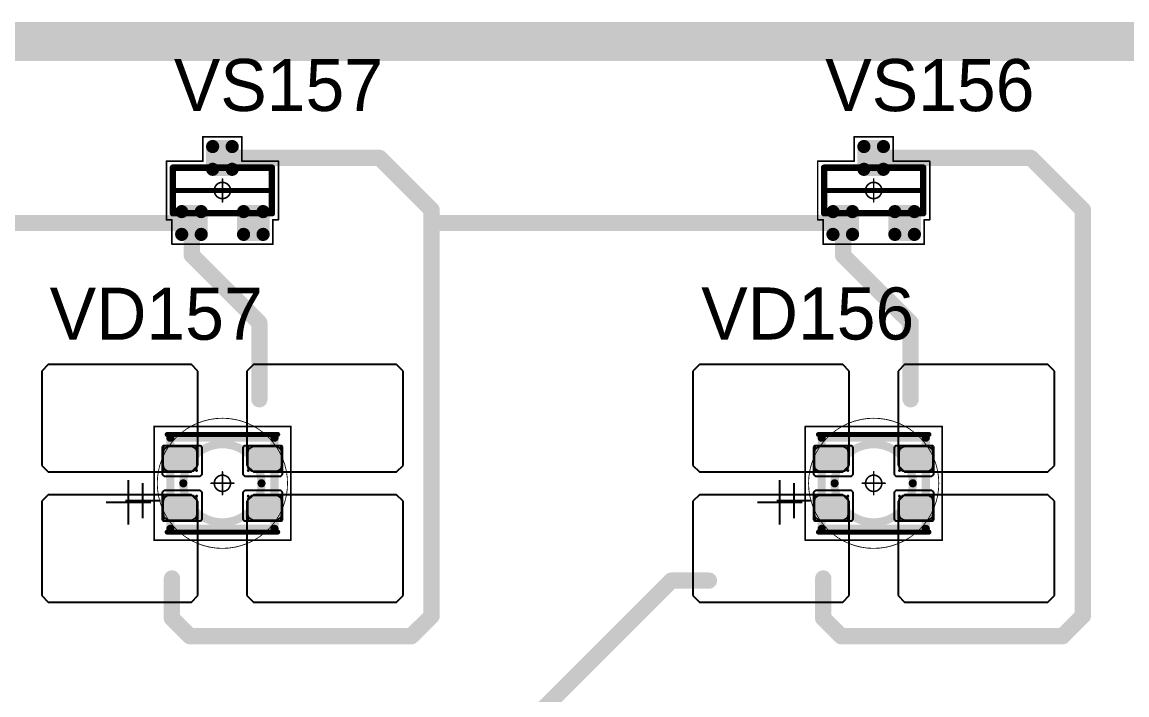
# Model space of a CAD drawing. Header units: millimetres. Extents: x 0 to 400, y 0 to 514.
# Drawn here: x 173.85 to 207.78, y 46 to 66.68 of the extents above; entities that cross this region are included whole.
import ezdxf

# ---------------------------------------------------------------- set-up
doc = ezdxf.new("R2010")
doc.units = ezdxf.units.MM
for name, color, linetype in [('Mechanical13', 56, 'Continuous'), ('Mechanical15', 56, 'Continuous'), ('Mechanical2', 216, 'Continuous'), ('TopLayer', 1, 'Continuous'), ('TopOverlay', 2, 'Continuous'), ('TopPaste', 8, 'Continuous'), ('TopSolder', 216, 'Continuous')]:
    doc.layers.add(name, color=color, linetype=linetype)

# ---------------------------------------------------------------- blocks, each defined once
blk = doc.blocks.new('SOT23_25')
at = {"layer": 'Mechanical13', "const_width": 0.2}
for points in [[(-0.7, 1.52), (0.7, 1.52)], [(-0.7, 1.52), (-0.7, -1.52)], [(0.7, 1.52), (0.7, -1.52)], [(-0.7, -1.52), (0.7, -1.52)]]:
    blk.add_lwpolyline(points, dxfattribs=at)
at = {"layer": 'Mechanical13', "const_width": 0.1}
for points in [[(-0.75, 1.52, 1), (-0.65, 1.52, 1)], [(-0.75, 1.52, 1), (-0.65, 1.52, 1)], [(0.65, 1.52, 1), (0.75, 1.52, 1)], [(0.65, 1.52, 1), (0.75, 1.52, 1)], [(-0.75, -1.52, 1), (-0.65, -1.52, 1)], [(-0.75, -1.52, 1), (-0.65, -1.52, 1)], [(0.65, -1.52, 1), (0.75, -1.52, 1)], [(0.65, -1.52, 1), (0.75, -1.52, 1)]]:
    blk.add_lwpolyline(points, format="xyb", close=True, dxfattribs=at)
at = {"layer": 'Mechanical15', "const_width": 0.05}
for points in [[(-0.9, 1.72), (-0.9, 1.55)], [(-0.9, 1.72), (0.9, 1.72)], [(0.9, 1.72), (0.9, 0.6)], [(-1.65, 1.55), (-1.65, -1.55)], [(-1.65, 1.55), (-0.9, 1.55)], [(0, 0.35), (0, -0.35)], [(0.9, 0.6), (1.65, 0.6)], [(1.65, 0.6), (1.65, -0.6)], [(-0.35, 0), (0.35, 0)], [(0.9, -0.6), (1.65, -0.6)], [(0.9, -0.6), (0.9, -1.72)], [(-1.65, -1.55), (-0.9, -1.55)], [(-0.9, -1.55), (-0.9, -1.72)], [(-0.9, -1.72), (0.9, -1.72)]]:
    blk.add_lwpolyline(points, dxfattribs=at)
at = {"layer": 'Mechanical15'}
for points, const_width in [([(-0.913, 1.72, 1), (-0.888, 1.72, 1)], 0.025), ([(-0.913, 1.72, 1), (-0.888, 1.72, 1)], 0.025), ([(0.888, 1.72, 1), (0.913, 1.72, 1)], 0.025), ([(0.888, 1.72, 1), (0.913, 1.72, 1)], 0.025), ([(-1.662, 1.55, 1), (-1.637, 1.55, 1)], 0.025), ([(-1.662, 1.55, 1), (-1.637, 1.55, 1)], 0.025), ([(-0.913, 1.55, 1), (-0.888, 1.55, 1)], 0.025), ([(-0.913, 1.55, 1), (-0.888, 1.55, 1)], 0.025), ([(-0.012, 0.35, 1), (0.012, 0.35, 1)], 0.025), ([(0.888, 0.6, 1), (0.913, 0.6, 1)], 0.025), ([(0.888, 0.6, 1), (0.913, 0.6, 1)], 0.025), ([(1.637, 0.6, 1), (1.662, 0.6, 1)], 0.025), ([(1.637, 0.6, 1), (1.662, 0.6, 1)], 0.025), ([(-0.362, 0, 1), (-0.337, 0, 1)], 0.025), ([(0.25, 0, 1), (-0.25, 0, 1)], 0.05), ([(-0.262, 0, 1), (-0.238, 0, 1)], 0.025), ([(0.238, 0, 1), (0.262, 0, 1)], 0.025), ([(0.337, 0, 1), (0.362, 0, 1)], 0.025), ([(-0.012, -0.35, 1), (0.012, -0.35, 1)], 0.025), ([(0.888, -0.6, 1), (0.913, -0.6, 1)], 0.025), ([(0.888, -0.6, 1), (0.913, -0.6, 1)], 0.025), ([(1.637, -0.6, 1), (1.662, -0.6, 1)], 0.025), ([(1.637, -0.6, 1), (1.662, -0.6, 1)], 0.025), ([(-1.662, -1.55, 1), (-1.637, -1.55, 1)], 0.025), ([(-1.662, -1.55, 1), (-1.637, -1.55, 1)], 0.025), ([(-0.913, -1.55, 1), (-0.888, -1.55, 1)], 0.025), ([(-0.913, -1.55, 1), (-0.888, -1.55, 1)], 0.025), ([(-0.913, -1.72, 1), (-0.888, -1.72, 1)], 0.025), ([(-0.913, -1.72, 1), (-0.888, -1.72, 1)], 0.025), ([(0.888, -1.72, 1), (0.913, -1.72, 1)], 0.025), ([(0.888, -1.72, 1), (0.913, -1.72, 1)], 0.025)]:
    blk.add_lwpolyline(points, format="xyb", close=True, dxfattribs=dict(at, const_width=const_width))
at = {"layer": 'TopLayer', "const_width": 0.1}
for points in [[(-1.4, 1.25, 1), (-1.3, 1.25, 1)], [(-0.7, 1.25, 1), (-0.6, 1.25, 1)], [(-1.4, 0.65, 1), (-1.3, 0.65, 1)], [(-0.7, 0.65, 1), (-0.6, 0.65, 1)], [(0.6, 0.3, 1), (0.7, 0.3, 1)], [(1.3, 0.3, 1), (1.4, 0.3, 1)], [(0.6, -0.3, 1), (0.7, -0.3, 1)], [(1.3, -0.3, 1), (1.4, -0.3, 1)], [(-1.4, -0.65, 1), (-1.3, -0.65, 1)], [(-0.7, -0.65, 1), (-0.6, -0.65, 1)], [(-1.4, -1.25, 1), (-1.3, -1.25, 1)], [(-0.7, -1.25, 1), (-0.6, -1.25, 1)]]:
    blk.add_lwpolyline(points, format="xyb", close=True, dxfattribs=at)
at = {"layer": 'TopLayer'}
for points in [[(-1.45, 1.25), (-1.45, 0.65), (-0.55, 1.25), (-0.55, 0.65)], [(-1.35, 1.35), (-1.35, 0.55), (-0.65, 1.35), (-0.65, 0.55)], [(0.65, 0.4), (0.65, -0.4), (1.35, 0.4), (1.35, -0.4)], [(0.55, 0.3), (0.55, -0.3), (1.45, 0.3), (1.45, -0.3)], [(-1.45, -0.65), (-1.45, -1.25), (-0.55, -0.65), (-0.55, -1.25)], [(-1.35, -0.55), (-1.35, -1.35), (-0.65, -0.55), (-0.65, -1.35)]]:
    blk.add_solid(points, dxfattribs=at)
at = {"layer": 'TopOverlay', "const_width": 0.15}
blk.add_lwpolyline([(0, 1.5), (0, -1.5)], dxfattribs=at)
at = {"layer": 'TopOverlay', "const_width": 0.075}
for points in [[(-0.038, 1.5, 1), (0.038, 1.5, 1)], [(-0.038, -1.5, 1), (0.038, -1.5, 1)]]:
    blk.add_lwpolyline(points, format="xyb", close=True, dxfattribs=at)
at = {"layer": 'TopPaste', "const_width": 0.075}
for points in [[(-1.387, 1.25, 1), (-1.313, 1.25, 1)], [(-0.687, 1.25, 1), (-0.613, 1.25, 1)], [(-1.387, 0.65, 1), (-1.313, 0.65, 1)], [(-0.687, 0.65, 1), (-0.613, 0.65, 1)], [(0.613, 0.3, 1), (0.687, 0.3, 1)], [(1.313, 0.3, 1), (1.387, 0.3, 1)], [(0.613, -0.3, 1), (0.687, -0.3, 1)], [(1.313, -0.3, 1), (1.387, -0.3, 1)], [(-1.387, -0.65, 1), (-1.313, -0.65, 1)], [(-0.687, -0.65, 1), (-0.613, -0.65, 1)], [(-1.387, -1.25, 1), (-1.313, -1.25, 1)], [(-0.687, -1.25, 1), (-0.613, -1.25, 1)]]:
    blk.add_lwpolyline(points, format="xyb", close=True, dxfattribs=at)
at = {"layer": 'TopPaste'}
for points in [[(-1.425, 1.25), (-1.425, 0.65), (-0.575, 1.25), (-0.575, 0.65)], [(-1.35, 1.325), (-1.35, 0.575), (-0.65, 1.325), (-0.65, 0.575)], [(0.65, 0.375), (0.65, -0.375), (1.35, 0.375), (1.35, -0.375)], [(0.575, 0.3), (0.575, -0.3), (1.425, 0.3), (1.425, -0.3)], [(-1.425, -0.65), (-1.425, -1.25), (-0.575, -0.65), (-0.575, -1.25)], [(-1.35, -0.575), (-1.35, -1.325), (-0.65, -0.575), (-0.65, -1.325)]]:
    blk.add_solid(points, dxfattribs=at)
at = {"layer": 'TopSolder', "const_width": 0.202}
for points in [[(-1.451, 1.25, 1), (-1.249, 1.25, 1)], [(-0.751, 1.25, 1), (-0.549, 1.25, 1)], [(-1.451, 0.65, 1), (-1.249, 0.65, 1)], [(-0.751, 0.65, 1), (-0.549, 0.65, 1)], [(0.549, 0.3, 1), (0.751, 0.3, 1)], [(1.249, 0.3, 1), (1.451, 0.3, 1)], [(0.549, -0.3, 1), (0.751, -0.3, 1)], [(1.249, -0.3, 1), (1.451, -0.3, 1)], [(-1.451, -0.65, 1), (-1.249, -0.65, 1)], [(-0.751, -0.65, 1), (-0.549, -0.65, 1)], [(-1.451, -1.25, 1), (-1.249, -1.25, 1)], [(-0.751, -1.25, 1), (-0.549, -1.25, 1)]]:
    blk.add_lwpolyline(points, format="xyb", close=True, dxfattribs=at)
at = {"layer": 'TopSolder'}
for points in [[(-1.35, 1.452), (-1.35, 0.448), (-0.65, 1.452), (-0.65, 0.448)], [(-1.552, 1.25), (-1.552, 0.65), (-0.448, 1.25), (-0.448, 0.65)], [(0.65, 0.502), (0.65, -0.502), (1.35, 0.502), (1.35, -0.502)], [(0.448, 0.3), (0.448, -0.3), (1.552, 0.3), (1.552, -0.3)], [(-1.552, -0.65), (-1.552, -1.25), (-0.448, -0.65), (-0.448, -1.25)], [(-1.35, -0.448), (-1.35, -1.452), (-0.65, -0.448), (-0.65, -1.452)]]:
    blk.add_solid(points, dxfattribs=at)
blk = doc.blocks.new('SOT23_26')
at = {"layer": 'Mechanical13', "const_width": 0.2}
for points in [[(-0.7, 1.52), (0.7, 1.52)], [(-0.7, 1.52), (-0.7, -1.52)], [(0.7, 1.52), (0.7, -1.52)], [(-0.7, -1.52), (0.7, -1.52)]]:
    blk.add_lwpolyline(points, dxfattribs=at)
at = {"layer": 'Mechanical13', "const_width": 0.1}
for points in [[(-0.75, 1.52, 1), (-0.65, 1.52, 1)], [(-0.75, 1.52, 1), (-0.65, 1.52, 1)], [(0.65, 1.52, 1), (0.75, 1.52, 1)], [(0.65, 1.52, 1), (0.75, 1.52, 1)], [(-0.75, -1.52, 1), (-0.65, -1.52, 1)], [(-0.75, -1.52, 1), (-0.65, -1.52, 1)], [(0.65, -1.52, 1), (0.75, -1.52, 1)], [(0.65, -1.52, 1), (0.75, -1.52, 1)]]:
    blk.add_lwpolyline(points, format="xyb", close=True, dxfattribs=at)
at = {"layer": 'Mechanical15', "const_width": 0.05}
for points in [[(-0.9, 1.72), (-0.9, 1.55)], [(-0.9, 1.72), (0.9, 1.72)], [(0.9, 1.72), (0.9, 0.6)], [(-1.65, 1.55), (-1.65, -1.55)], [(-1.65, 1.55), (-0.9, 1.55)], [(0, 0.35), (0, -0.35)], [(0.9, 0.6), (1.65, 0.6)], [(1.65, 0.6), (1.65, -0.6)], [(-0.35, 0), (0.35, 0)], [(0.9, -0.6), (1.65, -0.6)], [(0.9, -0.6), (0.9, -1.72)], [(-1.65, -1.55), (-0.9, -1.55)], [(-0.9, -1.55), (-0.9, -1.72)], [(-0.9, -1.72), (0.9, -1.72)]]:
    blk.add_lwpolyline(points, dxfattribs=at)
at = {"layer": 'Mechanical15'}
for points, const_width in [([(-0.913, 1.72, 1), (-0.888, 1.72, 1)], 0.025), ([(-0.913, 1.72, 1), (-0.888, 1.72, 1)], 0.025), ([(0.888, 1.72, 1), (0.913, 1.72, 1)], 0.025), ([(0.888, 1.72, 1), (0.913, 1.72, 1)], 0.025), ([(-1.662, 1.55, 1), (-1.637, 1.55, 1)], 0.025), ([(-1.662, 1.55, 1), (-1.637, 1.55, 1)], 0.025), ([(-0.913, 1.55, 1), (-0.888, 1.55, 1)], 0.025), ([(-0.913, 1.55, 1), (-0.888, 1.55, 1)], 0.025), ([(-0.012, 0.35, 1), (0.012, 0.35, 1)], 0.025), ([(0.888, 0.6, 1), (0.913, 0.6, 1)], 0.025), ([(0.888, 0.6, 1), (0.913, 0.6, 1)], 0.025), ([(1.637, 0.6, 1), (1.662, 0.6, 1)], 0.025), ([(1.637, 0.6, 1), (1.662, 0.6, 1)], 0.025), ([(-0.362, 0, 1), (-0.337, 0, 1)], 0.025), ([(0.25, 0, 1), (-0.25, 0, 1)], 0.05), ([(-0.262, 0, 1), (-0.237, 0, 1)], 0.025), ([(0.238, 0, 1), (0.263, 0, 1)], 0.025), ([(0.337, 0, 1), (0.362, 0, 1)], 0.025), ([(-0.012, -0.35, 1), (0.012, -0.35, 1)], 0.025), ([(0.888, -0.6, 1), (0.913, -0.6, 1)], 0.025), ([(0.888, -0.6, 1), (0.913, -0.6, 1)], 0.025), ([(1.637, -0.6, 1), (1.662, -0.6, 1)], 0.025), ([(1.637, -0.6, 1), (1.662, -0.6, 1)], 0.025), ([(-1.662, -1.55, 1), (-1.637, -1.55, 1)], 0.025), ([(-1.662, -1.55, 1), (-1.637, -1.55, 1)], 0.025), ([(-0.913, -1.55, 1), (-0.888, -1.55, 1)], 0.025), ([(-0.913, -1.55, 1), (-0.888, -1.55, 1)], 0.025), ([(-0.913, -1.72, 1), (-0.888, -1.72, 1)], 0.025), ([(-0.913, -1.72, 1), (-0.888, -1.72, 1)], 0.025), ([(0.888, -1.72, 1), (0.913, -1.72, 1)], 0.025), ([(0.888, -1.72, 1), (0.913, -1.72, 1)], 0.025)]:
    blk.add_lwpolyline(points, format="xyb", close=True, dxfattribs=dict(at, const_width=const_width))
at = {"layer": 'TopLayer', "const_width": 0.1}
for points in [[(-1.4, 1.25, 1), (-1.3, 1.25, 1)], [(-0.7, 1.25, 1), (-0.6, 1.25, 1)], [(-1.4, 0.65, 1), (-1.3, 0.65, 1)], [(-0.7, 0.65, 1), (-0.6, 0.65, 1)], [(0.6, 0.3, 1), (0.7, 0.3, 1)], [(1.3, 0.3, 1), (1.4, 0.3, 1)], [(0.6, -0.3, 1), (0.7, -0.3, 1)], [(1.3, -0.3, 1), (1.4, -0.3, 1)], [(-1.4, -0.65, 1), (-1.3, -0.65, 1)], [(-0.7, -0.65, 1), (-0.6, -0.65, 1)], [(-1.4, -1.25, 1), (-1.3, -1.25, 1)], [(-0.7, -1.25, 1), (-0.6, -1.25, 1)]]:
    blk.add_lwpolyline(points, format="xyb", close=True, dxfattribs=at)
at = {"layer": 'TopLayer'}
for points in [[(-1.45, 1.25), (-1.45, 0.65), (-0.55, 1.25), (-0.55, 0.65)], [(-1.35, 1.35), (-1.35, 0.55), (-0.65, 1.35), (-0.65, 0.55)], [(0.65, 0.4), (0.65, -0.4), (1.35, 0.4), (1.35, -0.4)], [(0.55, 0.3), (0.55, -0.3), (1.45, 0.3), (1.45, -0.3)], [(-1.45, -0.65), (-1.45, -1.25), (-0.55, -0.65), (-0.55, -1.25)], [(-1.35, -0.55), (-1.35, -1.35), (-0.65, -0.55), (-0.65, -1.35)]]:
    blk.add_solid(points, dxfattribs=at)
at = {"layer": 'TopOverlay', "const_width": 0.15}
blk.add_lwpolyline([(0, 1.5), (0, -1.5)], dxfattribs=at)
at = {"layer": 'TopOverlay', "const_width": 0.075}
for points in [[(-0.038, 1.5, 1), (0.038, 1.5, 1)], [(-0.038, -1.5, 1), (0.038, -1.5, 1)]]:
    blk.add_lwpolyline(points, format="xyb", close=True, dxfattribs=at)
at = {"layer": 'TopPaste', "const_width": 0.075}
for points in [[(-1.387, 1.25, 1), (-1.313, 1.25, 1)], [(-0.687, 1.25, 1), (-0.613, 1.25, 1)], [(-1.387, 0.65, 1), (-1.313, 0.65, 1)], [(-0.687, 0.65, 1), (-0.613, 0.65, 1)], [(0.613, 0.3, 1), (0.687, 0.3, 1)], [(1.313, 0.3, 1), (1.387, 0.3, 1)], [(0.613, -0.3, 1), (0.687, -0.3, 1)], [(1.313, -0.3, 1), (1.387, -0.3, 1)], [(-1.387, -0.65, 1), (-1.313, -0.65, 1)], [(-0.687, -0.65, 1), (-0.613, -0.65, 1)], [(-1.387, -1.25, 1), (-1.313, -1.25, 1)], [(-0.687, -1.25, 1), (-0.613, -1.25, 1)]]:
    blk.add_lwpolyline(points, format="xyb", close=True, dxfattribs=at)
at = {"layer": 'TopPaste'}
for points in [[(-1.425, 1.25), (-1.425, 0.65), (-0.575, 1.25), (-0.575, 0.65)], [(-1.35, 1.325), (-1.35, 0.575), (-0.65, 1.325), (-0.65, 0.575)], [(0.65, 0.375), (0.65, -0.375), (1.35, 0.375), (1.35, -0.375)], [(0.575, 0.3), (0.575, -0.3), (1.425, 0.3), (1.425, -0.3)], [(-1.425, -0.65), (-1.425, -1.25), (-0.575, -0.65), (-0.575, -1.25)], [(-1.35, -0.575), (-1.35, -1.325), (-0.65, -0.575), (-0.65, -1.325)]]:
    blk.add_solid(points, dxfattribs=at)
at = {"layer": 'TopSolder', "const_width": 0.202}
for points in [[(-1.451, 1.25, 1), (-1.249, 1.25, 1)], [(-0.751, 1.25, 1), (-0.549, 1.25, 1)], [(-1.451, 0.65, 1), (-1.249, 0.65, 1)], [(-0.751, 0.65, 1), (-0.549, 0.65, 1)], [(0.549, 0.3, 1), (0.751, 0.3, 1)], [(1.249, 0.3, 1), (1.451, 0.3, 1)], [(0.549, -0.3, 1), (0.751, -0.3, 1)], [(1.249, -0.3, 1), (1.451, -0.3, 1)], [(-1.451, -0.65, 1), (-1.249, -0.65, 1)], [(-0.751, -0.65, 1), (-0.549, -0.65, 1)], [(-1.451, -1.25, 1), (-1.249, -1.25, 1)], [(-0.751, -1.25, 1), (-0.549, -1.25, 1)]]:
    blk.add_lwpolyline(points, format="xyb", close=True, dxfattribs=at)
at = {"layer": 'TopSolder'}
for points in [[(-1.35, 1.452), (-1.35, 0.448), (-0.65, 1.452), (-0.65, 0.448)], [(-1.552, 1.25), (-1.552, 0.65), (-0.448, 1.25), (-0.448, 0.65)], [(0.65, 0.502), (0.65, -0.502), (1.35, 0.502), (1.35, -0.502)], [(0.448, 0.3), (0.448, -0.3), (1.552, 0.3), (1.552, -0.3)], [(-1.552, -0.65), (-1.552, -1.25), (-0.448, -0.65), (-0.448, -1.25)], [(-1.35, -0.448), (-1.35, -1.452), (-0.65, -0.448), (-0.65, -1.452)]]:
    blk.add_solid(points, dxfattribs=at)
blk = doc.blocks.new('E65F_198')
at = {"layer": 'Mechanical13'}
for p, q in [((2.441, 1.071), (2.441, 0)), ((1.905, 0.536), (2.976, 0.536))]:
    blk.add_line(p, q, dxfattribs=at)
at = {"layer": 'Mechanical13', "const_width": 0.25}
for points in [[(-1.6, 1.4), (-1.6, -1.4)], [(1.6, 1.4), (-1.6, 1.4)], [(1.6, 1.4), (1.6, -1.4)], [(1.6, -1.4), (-1.6, -1.4)]]:
    blk.add_lwpolyline(points, dxfattribs=at)
at = {"layer": 'Mechanical13'}
for points, const_width in [([(-1.663, 1.4, 1), (-1.538, 1.4, 1)], 0.125), ([(-1.663, 1.4, 1), (-1.538, 1.4, 1)], 0.125), ([(1.537, 1.4, 1), (1.662, 1.4, 1)], 0.125), ([(1.537, 1.4, 1), (1.662, 1.4, 1)], 0.125), ([(1.2, 0, 1), (-1.2, 0, 1)], 0.25), ([(-1.263, 0, 1), (-1.138, 0, 1)], 0.125), ([(1.137, 0, 1), (1.262, 0, 1)], 0.125), ([(-1.663, -1.4, 1), (-1.538, -1.4, 1)], 0.125), ([(-1.663, -1.4, 1), (-1.538, -1.4, 1)], 0.125), ([(1.537, -1.4, 1), (1.662, -1.4, 1)], 0.125), ([(1.537, -1.4, 1), (1.662, -1.4, 1)], 0.125)]:
    blk.add_lwpolyline(points, format="xyb", close=True, dxfattribs=dict(at, const_width=const_width))
at = {"layer": 'Mechanical15', "const_width": 0.05}
for points in [[(2.1, 1.75), (-2.1, 1.75)], [(-2.1, 1.75), (-2.1, -1.75)], [(2.1, 1.75), (2.1, -1.75)], [(0, 0.35), (0, -0.35)], [(0, 0.35), (0, -0.35)], [(0.35, 0), (-0.35, 0)], [(0.35, 0), (-0.35, 0)], [(2.1, -1.75), (-2.1, -1.75)]]:
    blk.add_lwpolyline(points, dxfattribs=at)
at = {"layer": 'Mechanical15'}
for points, const_width in [([(-2.113, 1.75, 1), (-2.088, 1.75, 1)], 0.025), ([(-2.113, 1.75, 1), (-2.088, 1.75, 1)], 0.025), ([(2.087, 1.75, 1), (2.112, 1.75, 1)], 0.025), ([(2.087, 1.75, 1), (2.112, 1.75, 1)], 0.025), ([(-0.013, 0.35, 1), (0.012, 0.35, 1)], 0.025), ([(-0.013, 0.35, 1), (0.012, 0.35, 1)], 0.025), ([(-0.363, 0, 1), (-0.338, 0, 1)], 0.025), ([(-0.363, 0, 1), (-0.338, 0, 1)], 0.025), ([(0.25, 0, 1), (-0.25, 0, 1)], 0.05), ([(0.25, 0, 1), (-0.25, 0, 1)], 0.05), ([(-0.263, 0, 1), (-0.238, 0, 1)], 0.025), ([(-0.263, 0, 1), (-0.238, 0, 1)], 0.025), ([(0.237, 0, 1), (0.262, 0, 1)], 0.025), ([(0.237, 0, 1), (0.262, 0, 1)], 0.025), ([(0.337, 0, 1), (0.362, 0, 1)], 0.025), ([(0.337, 0, 1), (0.362, 0, 1)], 0.025), ([(-0.013, -0.35, 1), (0.012, -0.35, 1)], 0.025), ([(-0.013, -0.35, 1), (0.012, -0.35, 1)], 0.025), ([(-2.113, -1.75, 1), (-2.088, -1.75, 1)], 0.025), ([(-2.113, -1.75, 1), (-2.088, -1.75, 1)], 0.025), ([(2.087, -1.75, 1), (2.112, -1.75, 1)], 0.025), ([(2.087, -1.75, 1), (2.112, -1.75, 1)], 0.025)]:
    blk.add_lwpolyline(points, format="xyb", close=True, dxfattribs=dict(at, const_width=const_width))
at = {"layer": 'TopLayer'}
for p, q in [((-5.35, 3.65), (-5.55, 3.45)), ((-5.55, 3.45), (-5.55, 3.45)), ((-5.55, 3.45), (-5.55, 0.55)), ((-0.95, 3.65), (-5.35, 3.65)), ((-5.35, 3.65), (-5.35, 3.65)), ((-0.75, 3.45), (-0.95, 3.65)), ((-0.75, 0.55), (-0.75, 3.45)), ((0.95, 3.65), (0.75, 3.45)), ((0.75, 3.45), (0.75, 3.45)), ((0.75, 3.45), (0.75, 0.55)), ((5.35, 3.65), (0.95, 3.65)), ((0.95, 3.65), (0.95, 3.65)), ((5.55, 3.45), (5.35, 3.65)), ((5.55, 0.55), (5.55, 3.45)), ((-5.55, 0.55), (-5.35, 0.35)), ((-5.35, 0.35), (-0.95, 0.35)), ((-0.95, 0.35), (-0.75, 0.55)), ((0.75, 0.55), (0.95, 0.35)), ((0.95, 0.35), (5.35, 0.35)), ((5.35, 0.35), (5.55, 0.55)), ((-5.35, -0.35), (-5.55, -0.55)), ((-5.55, -0.55), (-5.55, -0.55)), ((-5.55, -0.55), (-5.55, -3.45)), ((-0.95, -0.35), (-5.35, -0.35)), ((-5.35, -0.35), (-5.35, -0.35)), ((-0.75, -0.55), (-0.95, -0.35)), ((-0.75, -3.45), (-0.75, -0.55)), ((0.95, -0.35), (0.75, -0.55)), ((0.75, -0.55), (0.75, -0.55)), ((0.75, -0.55), (0.75, -3.45)), ((5.35, -0.35), (0.95, -0.35)), ((0.95, -0.35), (0.95, -0.35)), ((5.55, -0.55), (5.35, -0.35)), ((5.55, -3.45), (5.55, -0.55)), ((-5.55, -3.45), (-5.35, -3.65)), ((-5.35, -3.65), (-0.95, -3.65)), ((-0.95, -3.65), (-0.75, -3.45)), ((0.75, -3.45), (0.95, -3.65)), ((0.95, -3.65), (5.35, -3.65)), ((5.35, -3.65), (5.55, -3.45))]:
    blk.add_line(p, q, dxfattribs=at)
at = {"layer": 'TopLayer', "const_width": 0.04}
for points in [[(-1.83, 1.11, 1), (-1.79, 1.11, 1)], [(-0.81, 1.11, 1), (-0.77, 1.11, 1)], [(0.77, 1.11, 1), (0.81, 1.11, 1)], [(1.79, 1.11, 1), (1.83, 1.11, 1)], [(-1.83, 0.39, 1), (-1.79, 0.39, 1)], [(-0.81, 0.39, 1), (-0.77, 0.39, 1)], [(0.77, 0.39, 1), (0.81, 0.39, 1)], [(1.79, 0.39, 1), (1.83, 0.39, 1)], [(-1.83, -0.39, 1), (-1.79, -0.39, 1)], [(-0.81, -0.39, 1), (-0.77, -0.39, 1)], [(0.77, -0.39, 1), (0.81, -0.39, 1)], [(1.79, -0.39, 1), (1.83, -0.39, 1)], [(-1.83, -1.11, 1), (-1.79, -1.11, 1)], [(-0.81, -1.11, 1), (-0.77, -1.11, 1)], [(0.77, -1.11, 1), (0.81, -1.11, 1)], [(1.79, -1.11, 1), (1.83, -1.11, 1)]]:
    blk.add_lwpolyline(points, format="xyb", close=True, dxfattribs=at)
at = {"layer": 'TopLayer'}
for points in [[(-1.85, 1.11), (-1.85, 0.39), (-0.75, 1.11), (-0.75, 0.39)], [(-1.81, 1.15), (-1.81, 0.35), (-0.79, 1.15), (-0.79, 0.35)], [(0.75, 1.11), (0.75, 0.39), (1.85, 1.11), (1.85, 0.39)], [(0.79, 1.15), (0.79, 0.35), (1.81, 1.15), (1.81, 0.35)], [(-1.85, -0.39), (-1.85, -1.11), (-0.75, -0.39), (-0.75, -1.11)], [(-1.81, -0.35), (-1.81, -1.15), (-0.79, -0.35), (-0.79, -1.15)], [(0.75, -0.39), (0.75, -1.11), (1.85, -0.39), (1.85, -1.11)], [(0.79, -0.35), (0.79, -1.15), (1.81, -0.35), (1.81, -1.15)]]:
    blk.add_solid(points, dxfattribs=at)
at = {"layer": 'TopOverlay'}
for p, q in [((2.886, 1.271), (2.886, -0.1)), ((2.2, 0.586), (3.571, 0.586))]:
    blk.add_line(p, q, dxfattribs=at)
at = {"layer": 'TopOverlay', "const_width": 0.15}
for points in [[(1.7, 1.5), (-1.7, 1.5)], [(1.7, -1.5), (-1.7, -1.5)]]:
    blk.add_lwpolyline(points, dxfattribs=at)
at = {"layer": 'TopOverlay', "const_width": 0.075}
for points in [[(-1.738, 1.5, 1), (-1.663, 1.5, 1)], [(1.662, 1.5, 1), (1.737, 1.5, 1)], [(-1.738, -1.5, 1), (-1.663, -1.5, 1)], [(1.662, -1.5, 1), (1.737, -1.5, 1)]]:
    blk.add_lwpolyline(points, format="xyb", close=True, dxfattribs=at)
at = {"layer": 'TopPaste'}
for p, q in [((-1.773, 1.073), (-1.814, 1.011)), ((-1.711, 1.114), (-1.773, 1.073)), ((-1.638, 1.129), (-1.711, 1.114)), ((-0.963, 1.129), (-1.638, 1.129)), ((-0.889, 1.114), (-0.963, 1.129)), ((-0.827, 1.073), (-0.889, 1.114)), ((-0.786, 1.011), (-0.827, 1.073)), ((0.827, 1.073), (0.786, 1.011)), ((0.889, 1.114), (0.827, 1.073)), ((0.962, 1.129), (0.889, 1.114)), ((1.637, 1.129), (0.962, 1.129)), ((1.711, 1.114), (1.637, 1.129)), ((1.773, 1.073), (1.711, 1.114)), ((1.814, 1.011), (1.773, 1.073)), ((-1.814, 1.011), (-1.829, 0.938)), ((-1.829, 0.938), (-1.829, 0.563)), ((-0.771, 0.938), (-0.786, 1.011)), ((-0.771, 0.563), (-0.771, 0.938)), ((0.786, 1.011), (0.771, 0.938)), ((0.771, 0.938), (0.771, 0.563)), ((1.829, 0.938), (1.814, 1.011)), ((1.829, 0.563), (1.829, 0.938)), ((-1.829, 0.563), (-1.814, 0.489)), ((-1.814, 0.489), (-1.773, 0.427)), ((-1.773, 0.427), (-1.711, 0.386)), ((-1.711, 0.386), (-1.638, 0.371)), ((-1.638, 0.371), (-0.963, 0.371)), ((-0.963, 0.371), (-0.889, 0.386)), ((-0.889, 0.386), (-0.827, 0.427)), ((-0.827, 0.427), (-0.786, 0.489)), ((-0.786, 0.489), (-0.771, 0.563)), ((0.771, 0.563), (0.786, 0.489)), ((0.786, 0.489), (0.827, 0.427)), ((0.827, 0.427), (0.889, 0.386)), ((0.889, 0.386), (0.962, 0.371)), ((0.962, 0.371), (1.637, 0.371)), ((1.637, 0.371), (1.711, 0.386)), ((1.711, 0.386), (1.773, 0.427)), ((1.773, 0.427), (1.814, 0.489)), ((1.814, 0.489), (1.829, 0.563)), ((-1.814, -0.489), (-1.829, -0.563)), ((-1.829, -0.563), (-1.829, -0.938)), ((-1.773, -0.427), (-1.814, -0.489)), ((-1.711, -0.386), (-1.773, -0.427)), ((-1.638, -0.371), (-1.711, -0.386)), ((-0.963, -0.371), (-1.638, -0.371)), ((-0.889, -0.386), (-0.963, -0.371)), ((-0.827, -0.427), (-0.889, -0.386)), ((-0.786, -0.489), (-0.827, -0.427)), ((-0.771, -0.563), (-0.786, -0.489)), ((-0.771, -0.938), (-0.771, -0.563)), ((0.786, -0.489), (0.771, -0.563)), ((0.771, -0.563), (0.771, -0.938)), ((0.827, -0.427), (0.786, -0.489)), ((0.889, -0.386), (0.827, -0.427)), ((0.962, -0.371), (0.889, -0.386)), ((1.637, -0.371), (0.962, -0.371)), ((1.711, -0.386), (1.637, -0.371)), ((1.773, -0.427), (1.711, -0.386)), ((1.814, -0.489), (1.773, -0.427)), ((1.829, -0.563), (1.814, -0.489)), ((1.829, -0.938), (1.829, -0.563)), ((-1.829, -0.938), (-1.814, -1.011)), ((-1.814, -1.011), (-1.773, -1.073)), ((-0.827, -1.073), (-0.786, -1.011)), ((-0.786, -1.011), (-0.771, -0.938)), ((0.771, -0.938), (0.786, -1.011)), ((0.786, -1.011), (0.827, -1.073)), ((1.773, -1.073), (1.814, -1.011)), ((1.814, -1.011), (1.829, -0.938)), ((-1.773, -1.073), (-1.711, -1.114)), ((-1.711, -1.114), (-1.638, -1.129)), ((-1.638, -1.129), (-0.963, -1.129)), ((-0.963, -1.129), (-0.889, -1.114)), ((-0.889, -1.114), (-0.827, -1.073)), ((0.827, -1.073), (0.889, -1.114)), ((0.889, -1.114), (0.962, -1.129)), ((0.962, -1.129), (1.637, -1.129)), ((1.637, -1.129), (1.711, -1.114)), ((1.711, -1.114), (1.773, -1.073))]:
    blk.add_line(p, q, dxfattribs=at)
at = {"layer": 'TopSolder'}
for p, q in [((-1.842, 1.129), (-1.85, 1.111)), ((-1.85, 1.111), (-1.85, 1.101)), ((-1.85, 1.101), (-1.85, 1.101)), ((-1.85, 1.101), (-1.85, 0.301)), ((-1.828, 1.143), (-1.842, 1.129)), ((-1.81, 1.151), (-1.828, 1.143)), ((-1.8, 1.151), (-1.81, 1.151)), ((-0.7, 1.151), (-1.8, 1.151)), ((-0.685, 1.151), (-0.7, 1.151)), ((-0.7, 1.151), (-0.7, 1.151)), ((-0.658, 1.139), (-0.685, 1.151)), ((-0.636, 1.118), (-0.658, 1.139)), ((-0.625, 1.09), (-0.636, 1.118)), ((-0.625, 1.076), (-0.625, 1.09)), ((-0.625, 0.301), (-0.625, 1.076)), ((0.636, 1.118), (0.625, 1.09)), ((0.625, 1.09), (0.625, 1.076)), ((0.625, 1.076), (0.625, 1.076)), ((0.625, 1.076), (0.625, 0.301)), ((0.657, 1.139), (0.636, 1.118)), ((0.685, 1.151), (0.657, 1.139)), ((0.7, 1.151), (0.685, 1.151)), ((1.8, 1.151), (0.7, 1.151)), ((1.81, 1.151), (1.8, 1.151)), ((1.8, 1.151), (1.8, 1.151)), ((1.828, 1.143), (1.81, 1.151)), ((1.842, 1.129), (1.828, 1.143)), ((1.85, 1.111), (1.842, 1.129)), ((1.85, 1.101), (1.85, 1.111)), ((1.85, 0.301), (1.85, 1.101)), ((-1.85, 0.301), (-1.85, 0.286)), ((-1.85, 0.286), (-1.839, 0.258)), ((-1.839, 0.258), (-1.818, 0.237)), ((-1.818, 0.237), (-1.79, 0.226)), ((-1.79, 0.226), (-1.775, 0.226)), ((-1.775, 0.226), (-1.775, 0.226)), ((-1.775, 0.226), (-0.7, 0.226)), ((-0.7, 0.226), (-0.685, 0.226)), ((-0.685, 0.226), (-0.658, 0.237)), ((-0.658, 0.237), (-0.636, 0.258)), ((-0.636, 0.258), (-0.625, 0.286)), ((-0.625, 0.286), (-0.625, 0.301)), ((-0.625, 0.301), (-0.625, 0.301)), ((0.625, 0.301), (0.625, 0.286)), ((0.625, 0.286), (0.636, 0.258)), ((0.636, 0.258), (0.657, 0.237)), ((0.657, 0.237), (0.685, 0.226)), ((0.685, 0.226), (0.7, 0.226)), ((0.7, 0.226), (0.7, 0.226)), ((0.7, 0.226), (1.775, 0.226)), ((1.775, 0.226), (1.79, 0.226)), ((1.79, 0.226), (1.817, 0.237)), ((1.817, 0.237), (1.839, 0.258)), ((1.839, 0.258), (1.85, 0.286)), ((1.85, 0.286), (1.85, 0.301)), ((1.85, 0.301), (1.85, 0.301)), ((-1.839, -0.257), (-1.85, -0.285)), ((-1.85, -0.285), (-1.85, -0.299)), ((-1.85, -0.299), (-1.85, -0.299)), ((-1.85, -0.299), (-1.85, -1.099)), ((-1.818, -0.236), (-1.839, -0.257)), ((-1.79, -0.224), (-1.818, -0.236)), ((-1.775, -0.224), (-1.79, -0.224)), ((-0.7, -0.224), (-1.775, -0.224)), ((-0.685, -0.224), (-0.7, -0.224)), ((-0.7, -0.224), (-0.7, -0.224)), ((-0.658, -0.236), (-0.685, -0.224)), ((-0.636, -0.257), (-0.658, -0.236)), ((-0.625, -0.285), (-0.636, -0.257)), ((-0.625, -0.299), (-0.625, -0.285)), ((-0.625, -1.074), (-0.625, -0.299)), ((0.636, -0.257), (0.625, -0.285)), ((0.625, -0.285), (0.625, -0.299)), ((0.625, -0.299), (0.625, -0.299)), ((0.625, -0.299), (0.625, -1.074)), ((0.657, -0.236), (0.636, -0.257)), ((0.685, -0.224), (0.657, -0.236)), ((0.7, -0.224), (0.685, -0.224)), ((1.775, -0.224), (0.7, -0.224)), ((1.79, -0.224), (1.775, -0.224)), ((1.775, -0.224), (1.775, -0.224)), ((1.817, -0.236), (1.79, -0.224)), ((1.839, -0.257), (1.817, -0.236)), ((1.85, -0.285), (1.839, -0.257)), ((1.85, -0.299), (1.85, -0.285)), ((1.85, -1.099), (1.85, -0.299)), ((-1.85, -1.099), (-1.85, -1.109)), ((-1.85, -1.109), (-1.842, -1.128)), ((-1.842, -1.128), (-1.828, -1.142)), ((-1.828, -1.142), (-1.81, -1.149)), ((-1.81, -1.149), (-1.8, -1.149)), ((-1.8, -1.149), (-0.7, -1.149)), ((-1.8, -1.149), (-1.8, -1.149)), ((-0.7, -1.149), (-0.685, -1.149)), ((-0.685, -1.149), (-0.658, -1.138)), ((-0.658, -1.138), (-0.636, -1.117)), ((-0.636, -1.117), (-0.625, -1.089)), ((-0.625, -1.089), (-0.625, -1.074)), ((-0.625, -1.074), (-0.625, -1.074)), ((0.625, -1.074), (0.625, -1.089)), ((0.625, -1.089), (0.636, -1.117)), ((0.636, -1.117), (0.657, -1.138)), ((0.657, -1.138), (0.685, -1.149)), ((0.685, -1.149), (0.7, -1.149)), ((0.7, -1.149), (1.8, -1.149)), ((0.7, -1.149), (0.7, -1.149)), ((1.8, -1.149), (1.81, -1.149)), ((1.81, -1.149), (1.828, -1.142)), ((1.828, -1.142), (1.842, -1.128)), ((1.842, -1.128), (1.85, -1.109)), ((1.85, -1.109), (1.85, -1.099)), ((1.85, -1.099), (1.85, -1.099))]:
    blk.add_line(p, q, dxfattribs=at)
blk = doc.blocks.new('E65F_199')
at = {"layer": 'Mechanical13'}
for p, q in [((2.441, 1.071), (2.441, 0)), ((1.905, 0.536), (2.976, 0.536))]:
    blk.add_line(p, q, dxfattribs=at)
at = {"layer": 'Mechanical13', "const_width": 0.25}
for points in [[(-1.6, 1.4), (-1.6, -1.4)], [(1.6, 1.4), (-1.6, 1.4)], [(1.6, 1.4), (1.6, -1.4)], [(1.6, -1.4), (-1.6, -1.4)]]:
    blk.add_lwpolyline(points, dxfattribs=at)
at = {"layer": 'Mechanical13'}
for points, const_width in [([(-1.663, 1.4, 1), (-1.538, 1.4, 1)], 0.125), ([(-1.663, 1.4, 1), (-1.538, 1.4, 1)], 0.125), ([(1.537, 1.4, 1), (1.662, 1.4, 1)], 0.125), ([(1.537, 1.4, 1), (1.662, 1.4, 1)], 0.125), ([(1.2, 0, 1), (-1.2, 0, 1)], 0.25), ([(-1.263, 0, 1), (-1.138, 0, 1)], 0.125), ([(1.137, 0, 1), (1.262, 0, 1)], 0.125), ([(-1.663, -1.4, 1), (-1.538, -1.4, 1)], 0.125), ([(-1.663, -1.4, 1), (-1.538, -1.4, 1)], 0.125), ([(1.537, -1.4, 1), (1.662, -1.4, 1)], 0.125), ([(1.537, -1.4, 1), (1.662, -1.4, 1)], 0.125)]:
    blk.add_lwpolyline(points, format="xyb", close=True, dxfattribs=dict(at, const_width=const_width))
at = {"layer": 'Mechanical15', "const_width": 0.05}
for points in [[(2.1, 1.75), (-2.1, 1.75)], [(-2.1, 1.75), (-2.1, -1.75)], [(2.1, 1.75), (2.1, -1.75)], [(0, -0.35), (0, 0.35)], [(0, -0.35), (0, 0.35)], [(0.35, 0), (-0.35, 0)], [(0.35, 0), (-0.35, 0)], [(2.1, -1.75), (-2.1, -1.75)]]:
    blk.add_lwpolyline(points, dxfattribs=at)
at = {"layer": 'Mechanical15'}
for points, const_width in [([(-2.113, 1.75, 1), (-2.088, 1.75, 1)], 0.025), ([(-2.113, 1.75, 1), (-2.088, 1.75, 1)], 0.025), ([(2.087, 1.75, 1), (2.112, 1.75, 1)], 0.025), ([(2.087, 1.75, 1), (2.112, 1.75, 1)], 0.025), ([(-0.013, 0.35, 1), (0.012, 0.35, 1)], 0.025), ([(-0.013, 0.35, 1), (0.012, 0.35, 1)], 0.025), ([(-0.363, 0, 1), (-0.338, 0, 1)], 0.025), ([(-0.363, 0, 1), (-0.338, 0, 1)], 0.025), ([(0.25, 0, 1), (-0.25, 0, 1)], 0.05), ([(0.25, 0, 1), (-0.25, 0, 1)], 0.05), ([(-0.263, 0, 1), (-0.238, 0, 1)], 0.025), ([(-0.263, 0, 1), (-0.238, 0, 1)], 0.025), ([(0.237, 0, 1), (0.262, 0, 1)], 0.025), ([(0.237, 0, 1), (0.262, 0, 1)], 0.025), ([(0.337, 0, 1), (0.362, 0, 1)], 0.025), ([(0.337, 0, 1), (0.362, 0, 1)], 0.025), ([(-0.013, -0.35, 1), (0.012, -0.35, 1)], 0.025), ([(-0.013, -0.35, 1), (0.012, -0.35, 1)], 0.025), ([(-2.113, -1.75, 1), (-2.088, -1.75, 1)], 0.025), ([(-2.113, -1.75, 1), (-2.088, -1.75, 1)], 0.025), ([(2.087, -1.75, 1), (2.112, -1.75, 1)], 0.025), ([(2.087, -1.75, 1), (2.112, -1.75, 1)], 0.025)]:
    blk.add_lwpolyline(points, format="xyb", close=True, dxfattribs=dict(at, const_width=const_width))
at = {"layer": 'TopLayer'}
for p, q in [((-5.35, 3.65), (-5.55, 3.45)), ((-5.55, 3.45), (-5.55, 3.45)), ((-5.55, 3.45), (-5.55, 0.55)), ((-0.95, 3.65), (-5.35, 3.65)), ((-5.35, 3.65), (-5.35, 3.65)), ((-0.75, 3.45), (-0.95, 3.65)), ((-0.75, 0.55), (-0.75, 3.45)), ((0.95, 3.65), (0.75, 3.45)), ((0.75, 3.45), (0.75, 3.45)), ((0.75, 3.45), (0.75, 0.55)), ((5.35, 3.65), (0.95, 3.65)), ((0.95, 3.65), (0.95, 3.65)), ((5.55, 3.45), (5.35, 3.65)), ((5.55, 0.55), (5.55, 3.45)), ((-5.55, 0.55), (-5.35, 0.35)), ((-5.35, 0.35), (-0.95, 0.35)), ((-0.95, 0.35), (-0.75, 0.55)), ((0.75, 0.55), (0.95, 0.35)), ((0.95, 0.35), (5.35, 0.35)), ((5.35, 0.35), (5.55, 0.55)), ((-5.35, -0.35), (-5.55, -0.55)), ((-5.55, -0.55), (-5.55, -0.55)), ((-5.55, -0.55), (-5.55, -3.45)), ((-0.95, -0.35), (-5.35, -0.35)), ((-5.35, -0.35), (-5.35, -0.35)), ((-0.75, -0.55), (-0.95, -0.35)), ((-0.75, -3.45), (-0.75, -0.55)), ((0.95, -0.35), (0.75, -0.55)), ((0.75, -0.55), (0.75, -0.55)), ((0.75, -0.55), (0.75, -3.45)), ((5.35, -0.35), (0.95, -0.35)), ((0.95, -0.35), (0.95, -0.35)), ((5.55, -0.55), (5.35, -0.35)), ((5.55, -3.45), (5.55, -0.55)), ((-5.55, -3.45), (-5.35, -3.65)), ((-5.35, -3.65), (-0.95, -3.65)), ((-0.95, -3.65), (-0.75, -3.45)), ((0.75, -3.45), (0.95, -3.65)), ((0.95, -3.65), (5.35, -3.65)), ((5.35, -3.65), (5.55, -3.45))]:
    blk.add_line(p, q, dxfattribs=at)
at = {"layer": 'TopLayer', "const_width": 0.04}
for points in [[(-1.83, 1.11, 1), (-1.79, 1.11, 1)], [(-0.81, 1.11, 1), (-0.77, 1.11, 1)], [(0.77, 1.11, 1), (0.81, 1.11, 1)], [(1.79, 1.11, 1), (1.83, 1.11, 1)], [(-1.83, 0.39, 1), (-1.79, 0.39, 1)], [(-0.81, 0.39, 1), (-0.77, 0.39, 1)], [(0.77, 0.39, 1), (0.81, 0.39, 1)], [(1.79, 0.39, 1), (1.83, 0.39, 1)], [(-1.83, -0.39, 1), (-1.79, -0.39, 1)], [(-0.81, -0.39, 1), (-0.77, -0.39, 1)], [(0.77, -0.39, 1), (0.81, -0.39, 1)], [(1.79, -0.39, 1), (1.83, -0.39, 1)], [(-1.83, -1.11, 1), (-1.79, -1.11, 1)], [(-0.81, -1.11, 1), (-0.77, -1.11, 1)], [(0.77, -1.11, 1), (0.81, -1.11, 1)], [(1.79, -1.11, 1), (1.83, -1.11, 1)]]:
    blk.add_lwpolyline(points, format="xyb", close=True, dxfattribs=at)
at = {"layer": 'TopLayer'}
for points in [[(-1.85, 1.11), (-1.85, 0.39), (-0.75, 1.11), (-0.75, 0.39)], [(-1.81, 1.15), (-1.81, 0.35), (-0.79, 1.15), (-0.79, 0.35)], [(0.75, 1.11), (0.75, 0.39), (1.85, 1.11), (1.85, 0.39)], [(0.79, 1.15), (0.79, 0.35), (1.81, 1.15), (1.81, 0.35)], [(-1.85, -0.39), (-1.85, -1.11), (-0.75, -0.39), (-0.75, -1.11)], [(-1.81, -0.35), (-1.81, -1.15), (-0.79, -0.35), (-0.79, -1.15)], [(0.75, -0.39), (0.75, -1.11), (1.85, -0.39), (1.85, -1.11)], [(0.79, -0.35), (0.79, -1.15), (1.81, -0.35), (1.81, -1.15)]]:
    blk.add_solid(points, dxfattribs=at)
at = {"layer": 'TopOverlay'}
for p, q in [((2.886, 1.271), (2.886, -0.1)), ((2.2, 0.586), (3.571, 0.586))]:
    blk.add_line(p, q, dxfattribs=at)
at = {"layer": 'TopOverlay', "const_width": 0.15}
for points in [[(1.7, 1.5), (-1.7, 1.5)], [(1.7, -1.5), (-1.7, -1.5)]]:
    blk.add_lwpolyline(points, dxfattribs=at)
at = {"layer": 'TopOverlay', "const_width": 0.075}
for points in [[(-1.738, 1.5, 1), (-1.663, 1.5, 1)], [(1.662, 1.5, 1), (1.737, 1.5, 1)], [(-1.738, -1.5, 1), (-1.663, -1.5, 1)], [(1.662, -1.5, 1), (1.737, -1.5, 1)]]:
    blk.add_lwpolyline(points, format="xyb", close=True, dxfattribs=at)
at = {"layer": 'TopPaste'}
for p, q in [((-1.773, 1.073), (-1.814, 1.011)), ((-1.711, 1.114), (-1.773, 1.073)), ((-1.638, 1.129), (-1.711, 1.114)), ((-0.963, 1.129), (-1.638, 1.129)), ((-0.889, 1.114), (-0.963, 1.129)), ((-0.827, 1.073), (-0.889, 1.114)), ((-0.786, 1.011), (-0.827, 1.073)), ((0.827, 1.073), (0.786, 1.011)), ((0.889, 1.114), (0.827, 1.073)), ((0.962, 1.129), (0.889, 1.114)), ((1.637, 1.129), (0.962, 1.129)), ((1.711, 1.114), (1.637, 1.129)), ((1.773, 1.073), (1.711, 1.114)), ((1.814, 1.011), (1.773, 1.073)), ((-1.814, 1.011), (-1.829, 0.938)), ((-1.829, 0.938), (-1.829, 0.563)), ((-0.771, 0.938), (-0.786, 1.011)), ((-0.771, 0.563), (-0.771, 0.938)), ((0.786, 1.011), (0.771, 0.938)), ((0.771, 0.938), (0.771, 0.563)), ((1.829, 0.938), (1.814, 1.011)), ((1.829, 0.563), (1.829, 0.938)), ((-1.829, 0.563), (-1.814, 0.489)), ((-1.814, 0.489), (-1.773, 0.427)), ((-1.773, 0.427), (-1.711, 0.386)), ((-1.711, 0.386), (-1.638, 0.371)), ((-1.638, 0.371), (-0.963, 0.371)), ((-0.963, 0.371), (-0.889, 0.386)), ((-0.889, 0.386), (-0.827, 0.427)), ((-0.827, 0.427), (-0.786, 0.489)), ((-0.786, 0.489), (-0.771, 0.563)), ((0.771, 0.563), (0.786, 0.489)), ((0.786, 0.489), (0.827, 0.427)), ((0.827, 0.427), (0.889, 0.386)), ((0.889, 0.386), (0.962, 0.371)), ((0.962, 0.371), (1.637, 0.371)), ((1.637, 0.371), (1.711, 0.386)), ((1.711, 0.386), (1.773, 0.427)), ((1.773, 0.427), (1.814, 0.489)), ((1.814, 0.489), (1.829, 0.563)), ((-1.814, -0.489), (-1.829, -0.563)), ((-1.829, -0.563), (-1.829, -0.938)), ((-1.773, -0.427), (-1.814, -0.489)), ((-1.711, -0.386), (-1.773, -0.427)), ((-1.638, -0.371), (-1.711, -0.386)), ((-0.963, -0.371), (-1.638, -0.371)), ((-0.889, -0.386), (-0.963, -0.371)), ((-0.827, -0.427), (-0.889, -0.386)), ((-0.786, -0.489), (-0.827, -0.427)), ((-0.771, -0.563), (-0.786, -0.489)), ((-0.771, -0.938), (-0.771, -0.563)), ((0.786, -0.489), (0.771, -0.563)), ((0.771, -0.563), (0.771, -0.938)), ((0.827, -0.427), (0.786, -0.489)), ((0.889, -0.386), (0.827, -0.427)), ((0.962, -0.371), (0.889, -0.386)), ((1.637, -0.371), (0.962, -0.371)), ((1.711, -0.386), (1.637, -0.371)), ((1.773, -0.427), (1.711, -0.386)), ((1.814, -0.489), (1.773, -0.427)), ((1.829, -0.563), (1.814, -0.489)), ((1.829, -0.938), (1.829, -0.563)), ((-1.829, -0.938), (-1.814, -1.011)), ((-1.814, -1.011), (-1.773, -1.073)), ((-0.827, -1.073), (-0.786, -1.011)), ((-0.786, -1.011), (-0.771, -0.938)), ((0.771, -0.938), (0.786, -1.011)), ((0.786, -1.011), (0.827, -1.073)), ((1.773, -1.073), (1.814, -1.011)), ((1.814, -1.011), (1.829, -0.938)), ((-1.773, -1.073), (-1.711, -1.114)), ((-1.711, -1.114), (-1.638, -1.129)), ((-1.638, -1.129), (-0.963, -1.129)), ((-0.963, -1.129), (-0.889, -1.114)), ((-0.889, -1.114), (-0.827, -1.073)), ((0.827, -1.073), (0.889, -1.114)), ((0.889, -1.114), (0.962, -1.129)), ((0.962, -1.129), (1.637, -1.129)), ((1.637, -1.129), (1.711, -1.114)), ((1.711, -1.114), (1.773, -1.073))]:
    blk.add_line(p, q, dxfattribs=at)
at = {"layer": 'TopSolder'}
for p, q in [((-1.842, 1.129), (-1.85, 1.111)), ((-1.85, 1.111), (-1.85, 1.101)), ((-1.85, 1.101), (-1.85, 1.101)), ((-1.85, 1.101), (-1.85, 0.301)), ((-1.828, 1.143), (-1.842, 1.129)), ((-1.81, 1.151), (-1.828, 1.143)), ((-1.8, 1.151), (-1.81, 1.151)), ((-0.7, 1.151), (-1.8, 1.151)), ((-0.685, 1.151), (-0.7, 1.151)), ((-0.7, 1.151), (-0.7, 1.151)), ((-0.658, 1.139), (-0.685, 1.151)), ((-0.636, 1.118), (-0.658, 1.139)), ((-0.625, 1.09), (-0.636, 1.118)), ((-0.625, 1.076), (-0.625, 1.09)), ((-0.625, 0.301), (-0.625, 1.076)), ((0.636, 1.118), (0.625, 1.09)), ((0.625, 1.09), (0.625, 1.076)), ((0.625, 1.076), (0.625, 1.076)), ((0.625, 1.076), (0.625, 0.301)), ((0.657, 1.139), (0.636, 1.118)), ((0.685, 1.151), (0.657, 1.139)), ((0.7, 1.151), (0.685, 1.151)), ((1.8, 1.151), (0.7, 1.151)), ((1.81, 1.151), (1.8, 1.151)), ((1.8, 1.151), (1.8, 1.151)), ((1.828, 1.143), (1.81, 1.151)), ((1.842, 1.129), (1.828, 1.143)), ((1.85, 1.111), (1.842, 1.129)), ((1.85, 1.101), (1.85, 1.111)), ((1.85, 0.301), (1.85, 1.101)), ((-1.85, 0.301), (-1.85, 0.286)), ((-1.85, 0.286), (-1.839, 0.258)), ((-1.839, 0.258), (-1.818, 0.237)), ((-1.818, 0.237), (-1.79, 0.226)), ((-1.79, 0.226), (-1.775, 0.226)), ((-1.775, 0.226), (-1.775, 0.226)), ((-1.775, 0.226), (-0.7, 0.226)), ((-0.7, 0.226), (-0.685, 0.226)), ((-0.685, 0.226), (-0.658, 0.237)), ((-0.658, 0.237), (-0.636, 0.258)), ((-0.636, 0.258), (-0.625, 0.286)), ((-0.625, 0.286), (-0.625, 0.301)), ((-0.625, 0.301), (-0.625, 0.301)), ((0.625, 0.301), (0.625, 0.286)), ((0.625, 0.286), (0.636, 0.258)), ((0.636, 0.258), (0.657, 0.237)), ((0.657, 0.237), (0.685, 0.226)), ((0.685, 0.226), (0.7, 0.226)), ((0.7, 0.226), (0.7, 0.226)), ((0.7, 0.226), (1.775, 0.226)), ((1.775, 0.226), (1.79, 0.226)), ((1.79, 0.226), (1.817, 0.237)), ((1.817, 0.237), (1.839, 0.258)), ((1.839, 0.258), (1.85, 0.286)), ((1.85, 0.286), (1.85, 0.301)), ((1.85, 0.301), (1.85, 0.301)), ((-1.839, -0.257), (-1.85, -0.285)), ((-1.85, -0.285), (-1.85, -0.299)), ((-1.85, -0.299), (-1.85, -0.299)), ((-1.85, -0.299), (-1.85, -1.099)), ((-1.818, -0.236), (-1.839, -0.257)), ((-1.79, -0.224), (-1.818, -0.236)), ((-1.775, -0.224), (-1.79, -0.224)), ((-0.7, -0.224), (-1.775, -0.224)), ((-0.685, -0.224), (-0.7, -0.224)), ((-0.7, -0.224), (-0.7, -0.224)), ((-0.658, -0.236), (-0.685, -0.224)), ((-0.636, -0.257), (-0.658, -0.236)), ((-0.625, -0.285), (-0.636, -0.257)), ((-0.625, -0.299), (-0.625, -0.285)), ((-0.625, -1.074), (-0.625, -0.299)), ((0.636, -0.257), (0.625, -0.285)), ((0.625, -0.285), (0.625, -0.299)), ((0.625, -0.299), (0.625, -0.299)), ((0.625, -0.299), (0.625, -1.074)), ((0.657, -0.236), (0.636, -0.257)), ((0.685, -0.224), (0.657, -0.236)), ((0.7, -0.224), (0.685, -0.224)), ((1.775, -0.224), (0.7, -0.224)), ((1.79, -0.224), (1.775, -0.224)), ((1.775, -0.224), (1.775, -0.224)), ((1.817, -0.236), (1.79, -0.224)), ((1.839, -0.257), (1.817, -0.236)), ((1.85, -0.285), (1.839, -0.257)), ((1.85, -0.299), (1.85, -0.285)), ((1.85, -1.099), (1.85, -0.299)), ((-1.85, -1.099), (-1.85, -1.109)), ((-1.85, -1.109), (-1.842, -1.128)), ((-1.842, -1.128), (-1.828, -1.142)), ((-1.828, -1.142), (-1.81, -1.149)), ((-1.81, -1.149), (-1.8, -1.149)), ((-1.8, -1.149), (-0.7, -1.149)), ((-1.8, -1.149), (-1.8, -1.149)), ((-0.7, -1.149), (-0.685, -1.149)), ((-0.685, -1.149), (-0.658, -1.138)), ((-0.658, -1.138), (-0.636, -1.117)), ((-0.636, -1.117), (-0.625, -1.089)), ((-0.625, -1.089), (-0.625, -1.074)), ((-0.625, -1.074), (-0.625, -1.074)), ((0.625, -1.074), (0.625, -1.089)), ((0.625, -1.089), (0.636, -1.117)), ((0.636, -1.117), (0.657, -1.138)), ((0.657, -1.138), (0.685, -1.149)), ((0.685, -1.149), (0.7, -1.149)), ((0.7, -1.149), (1.8, -1.149)), ((0.7, -1.149), (0.7, -1.149)), ((1.8, -1.149), (1.81, -1.149)), ((1.81, -1.149), (1.828, -1.142)), ((1.828, -1.142), (1.842, -1.128)), ((1.842, -1.128), (1.85, -1.109)), ((1.85, -1.109), (1.85, -1.099)), ((1.85, -1.099), (1.85, -1.099))]:
    blk.add_line(p, q, dxfattribs=at)

msp = doc.modelspace()

# ---------------------------------------------------------------- linework, layer by layer
at = {"layer": 'Mechanical2'}
for points, const_width in [([(182, 52.5, 1), (178, 52.5, 1)], 0.0254), ([(180, 54.5, 1), (180, 54.5, 1)], 0.0005), ([(202, 52.5, 1), (198, 52.5, 1)], 0.0254), ([(200, 54.5, 1), (200, 54.5, 1)], 0.0005), ([(177.994, 52.5, 1), (178.006, 52.5, 1)], 0.0127), ([(178, 52.5, 1), (178, 52.5, 1)], 0.0005), ([(181.994, 52.5, 1), (182.006, 52.5, 1)], 0.0127), ([(182, 52.5, 1), (182, 52.5, 1)], 0.0005), ([(197.994, 52.5, 1), (198.006, 52.5, 1)], 0.0127), ([(198, 52.5, 1), (198, 52.5, 1)], 0.0005), ([(201.994, 52.5, 1), (202.006, 52.5, 1)], 0.0127), ([(202, 52.5, 1), (202, 52.5, 1)], 0.0005), ([(180, 50.5, 1), (180, 50.5, 1)], 0.0005), ([(200, 50.5, 1), (200, 50.5, 1)], 0.0005)]:
    msp.add_lwpolyline(points, format="xyb", close=True, dxfattribs=dict(at, const_width=const_width))
at = {"layer": 'Mechanical2', "const_width": 0.001}
for points in [[(180, 50.5), (180, 54.5)], [(200, 50.5), (200, 54.5)], [(178, 52.5), (182, 52.5)], [(198, 52.5), (202, 52.5)]]:
    msp.add_lwpolyline(points, dxfattribs=at)
at = {"layer": 'TopLayer'}
for points, const_width in [([(149.525, 66.075), (247.9, 66.075)], 1.2), ([(180, 62.5), (184.825, 62.5)], 0.5), ([(184.825, 62.5), (186.425, 60.9)], 0.5), ([(200, 62.5), (204.825, 62.5)], 0.5), ([(204.825, 62.5), (206.425, 60.9)], 0.5), ([(186.425, 60.575), (186.425, 60.9)], 0.5), ([(206.425, 60.575), (206.425, 60.9)], 0.5), ([(171.025, 60.5), (179.05, 60.5)], 0.5), ([(179.06, 59.508), (179.06, 60.49)], 0.5), ([(186.425, 48.425), (186.425, 60.575)], 0.5), ([(186.5, 60.5), (199.05, 60.5)], 0.5), ([(199.06, 59.508), (199.06, 60.49)], 0.5), ([(206.425, 48.425), (206.425, 60.575)], 0.5), ([(179.06, 59.508), (181.135, 57.433)], 0.5), ([(199.06, 59.508), (201.135, 57.433)], 0.5), ([(181.135, 55.083), (181.135, 57.433)], 0.5), ([(201.135, 55.083), (201.135, 57.433)], 0.5), ([(178.45, 48.35), (178.45, 49.575)], 0.5), ([(188.09, 43.81), (193.79, 49.51)], 0.5), ([(193.79, 49.51), (194.94, 49.51)], 0.5), ([(198.45, 48.35), (198.45, 49.575)], 0.5), ([(178.45, 48.35), (179, 47.8)], 0.5), ([(185.8, 47.8), (186.425, 48.425)], 0.5), ([(198.45, 48.35), (199, 47.8)], 0.5), ([(205.8, 47.8), (206.425, 48.425)], 0.5), ([(179, 47.8), (185.8, 47.8)], 0.5), ([(199, 47.8), (205.8, 47.8)], 0.5)]:
    msp.add_lwpolyline(points, dxfattribs=dict(at, const_width=const_width))
at = {"layer": 'TopLayer', "const_width": 0.25}
for points in [[(179.875, 62.5, 1), (180.125, 62.5, 1)], [(184.7, 62.5, 1), (184.95, 62.5, 1)], [(184.7, 62.5, 1), (184.95, 62.5, 1)], [(199.875, 62.5, 1), (200.125, 62.5, 1)], [(204.7, 62.5, 1), (204.95, 62.5, 1)], [(204.7, 62.5, 1), (204.95, 62.5, 1)], [(186.3, 60.9, 1), (186.55, 60.9, 1)], [(186.3, 60.9, 1), (186.55, 60.9, 1)], [(206.3, 60.9, 1), (206.55, 60.9, 1)], [(206.3, 60.9, 1), (206.55, 60.9, 1)], [(178.925, 60.5, 1), (179.175, 60.5, 1)], [(178.935, 60.49, 1), (179.185, 60.49, 1)], [(186.3, 60.575, 1), (186.55, 60.575, 1)], [(186.3, 60.575, 1), (186.55, 60.575, 1)], [(186.375, 60.5, 1), (186.625, 60.5, 1)], [(198.925, 60.5, 1), (199.175, 60.5, 1)], [(198.935, 60.49, 1), (199.185, 60.49, 1)], [(206.3, 60.575, 1), (206.55, 60.575, 1)], [(206.3, 60.575, 1), (206.55, 60.575, 1)], [(178.935, 59.508, 1), (179.185, 59.508, 1)], [(178.935, 59.508, 1), (179.185, 59.508, 1)], [(198.935, 59.508, 1), (199.185, 59.508, 1)], [(198.935, 59.508, 1), (199.185, 59.508, 1)], [(181.01, 57.433, 1), (181.26, 57.433, 1)], [(181.01, 57.433, 1), (181.26, 57.433, 1)], [(201.01, 57.433, 1), (201.26, 57.433, 1)], [(201.01, 57.433, 1), (201.26, 57.433, 1)], [(181.01, 55.083, 1), (181.26, 55.083, 1)], [(201.01, 55.083, 1), (201.26, 55.083, 1)], [(178.325, 49.575, 1), (178.575, 49.575, 1)], [(193.665, 49.51, 1), (193.915, 49.51, 1)], [(193.665, 49.51, 1), (193.915, 49.51, 1)], [(194.815, 49.51, 1), (195.065, 49.51, 1)], [(198.325, 49.575, 1), (198.575, 49.575, 1)], [(178.325, 48.35, 1), (178.575, 48.35, 1)], [(178.325, 48.35, 1), (178.575, 48.35, 1)], [(186.3, 48.425, 1), (186.55, 48.425, 1)], [(186.3, 48.425, 1), (186.55, 48.425, 1)], [(198.325, 48.35, 1), (198.575, 48.35, 1)], [(198.325, 48.35, 1), (198.575, 48.35, 1)], [(206.3, 48.425, 1), (206.55, 48.425, 1)], [(206.3, 48.425, 1), (206.55, 48.425, 1)], [(178.875, 47.8, 1), (179.125, 47.8, 1)], [(178.875, 47.8, 1), (179.125, 47.8, 1)], [(185.675, 47.8, 1), (185.925, 47.8, 1)], [(185.675, 47.8, 1), (185.925, 47.8, 1)], [(198.875, 47.8, 1), (199.125, 47.8, 1)], [(198.875, 47.8, 1), (199.125, 47.8, 1)], [(205.675, 47.8, 1), (205.925, 47.8, 1)], [(205.675, 47.8, 1), (205.925, 47.8, 1)]]:
    msp.add_lwpolyline(points, format="xyb", close=True, dxfattribs=at)

# ---------------------------------------------------------------- block references
for name, p, rotation in [('SOT23_25', (180, 61.5), 90), ('SOT23_26', (200, 61.5), 90), ('E65F_198', (180, 52.5), 180), ('E65F_199', (200, 52.5), 180)]:
    msp.add_blockref(name, p, dxfattribs=dict(rotation=rotation))

# ---------------------------------------------------------------- texts
at = {"layer": 'TopOverlay'}
for s, p in [('VS157', (178.508, 63.942)), ('VS156', (198.512, 63.938)), ('VD157', (174.695, 56.912)), ('VD156', (194.703, 56.919))]:
    msp.add_text(s, height=1.6, dxfattribs=at).set_placement(p)

doc.saveas('drawing.dxf')
